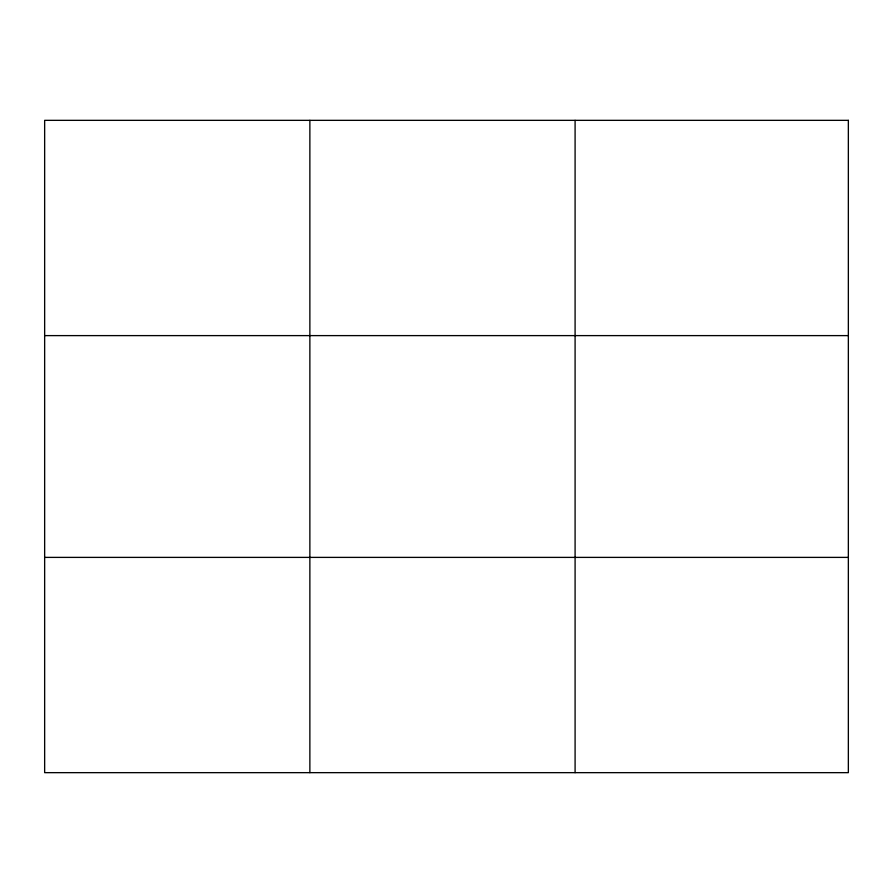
<?xml version="1.0" encoding="UTF-8"?>
<svg xmlns="http://www.w3.org/2000/svg" width="893" height="893" viewBox="0 0 893 893"><rect width="100%" height="100%" fill="white"/><g stroke="black" fill="none" stroke-linecap="round" stroke-linejoin="round"><path stroke-width="1.34" d="M309.871 772.657L309.871 120.343M575.092 772.657L575.092 120.343M44.65 335.612L848.35 335.612M44.65 557.388L848.35 557.388M848.35 120.343L848.35 772.657L44.65 772.657L44.65 120.343L848.35 120.343"/></g></svg>
